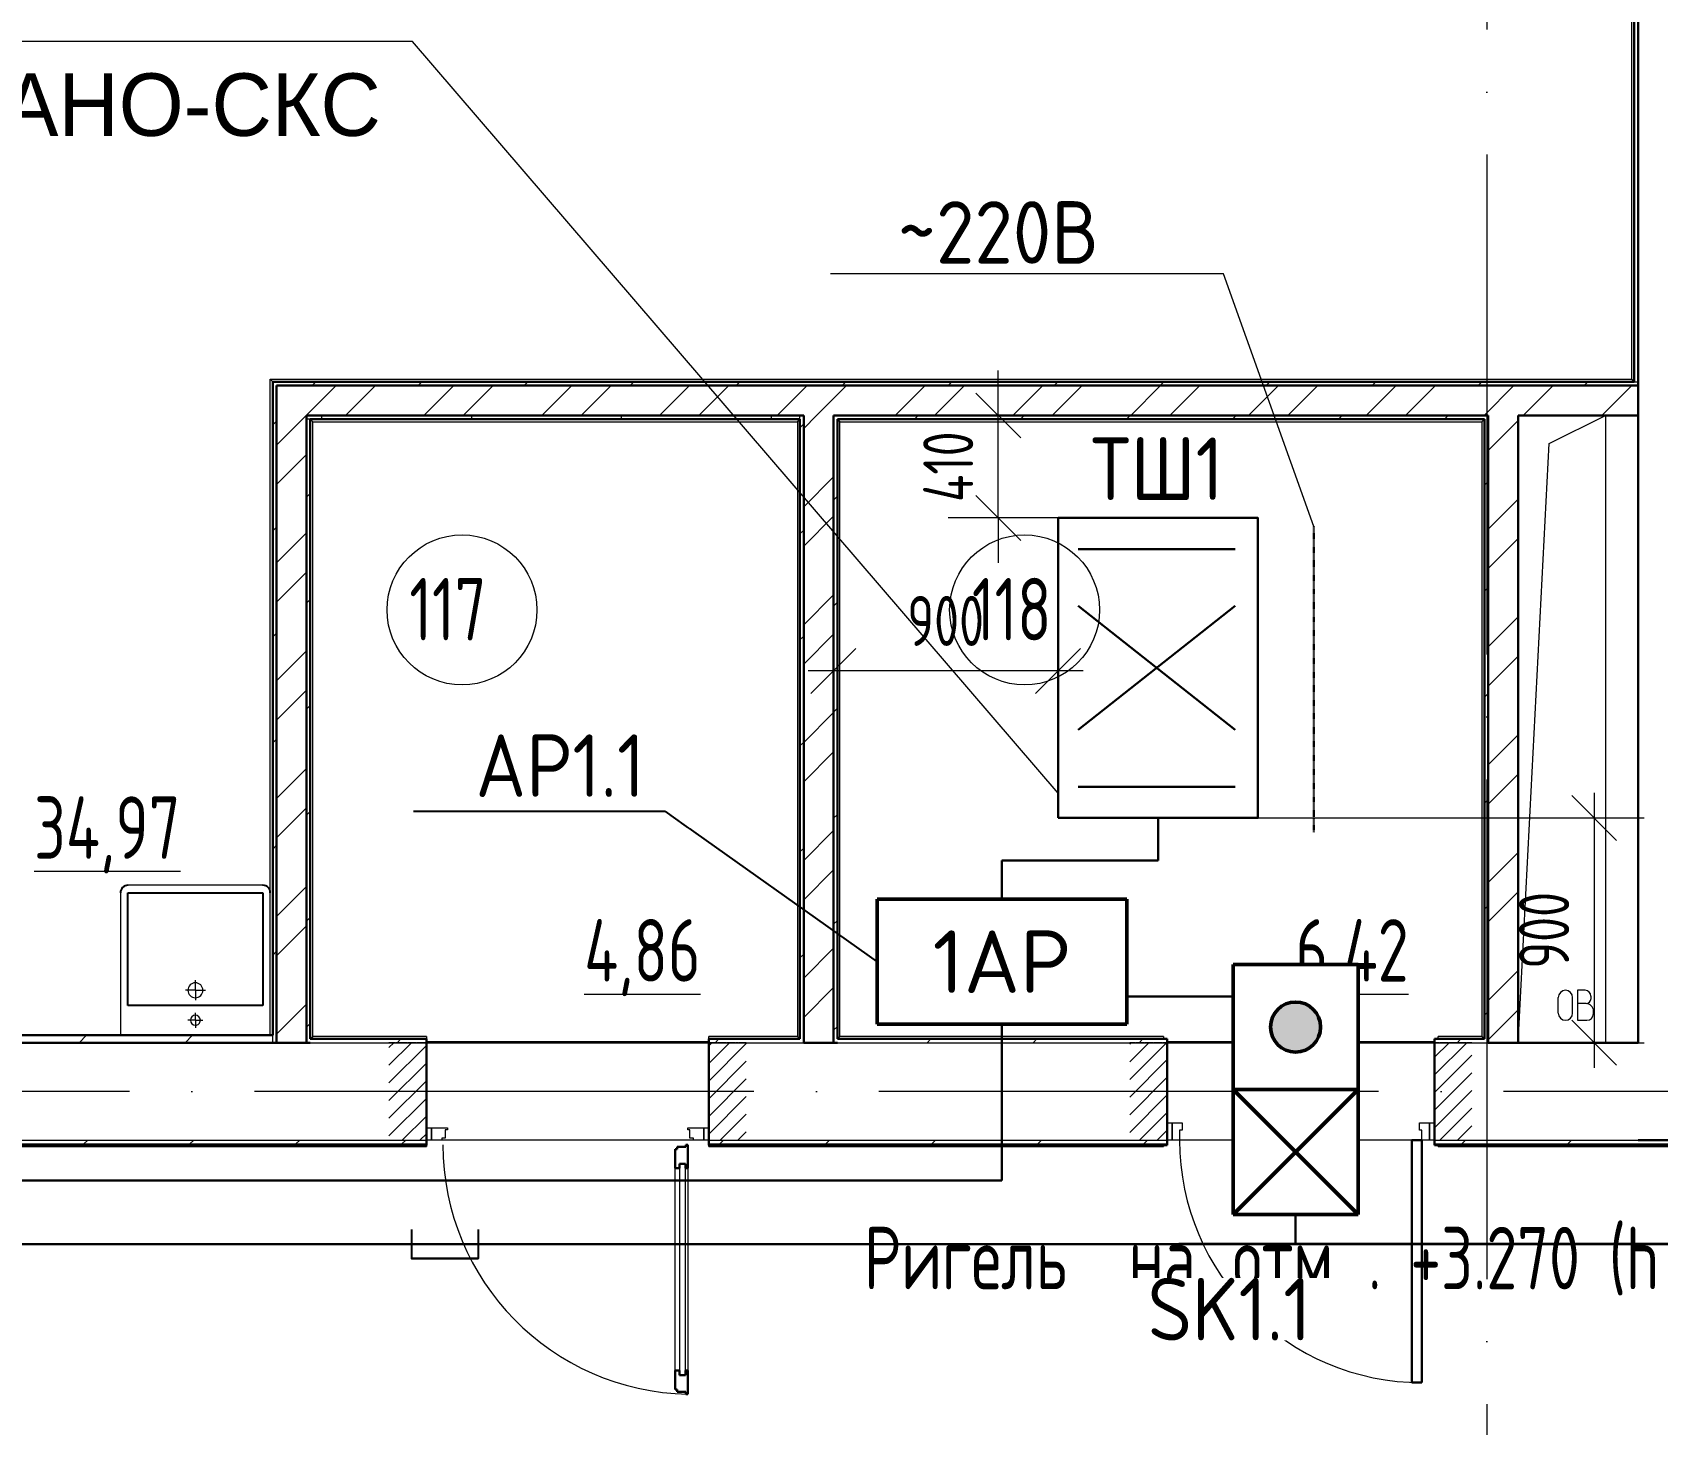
# Model space of a CAD drawing. Header units: millimetres. Extents: x -325553 to 627452, y -28539 to 738858.
# Drawn here: x -27737 to -21232, y 425042 to 430612 of the extents above; entities that cross this region are included whole.
import ezdxf
from ezdxf.enums import TextEntityAlignment as Align

# ---------------------------------------------------------------- set-up
doc = ezdxf.new("R2010")
doc.units = ezdxf.units.MM
doc.set_wipeout_variables(frame=1)
for name, pattern in [('ADSK_Линия сетки', [25, 20, -2.5, 0, -2.5]), ('ADSK_Штриховая_ш2 п1_5', [4.5, 3, -1.5]), ('штрихпунктирная', [1, 0.5, -0.25, 0, -0.25])]:
    doc.linetypes.add(name, pattern=pattern)
for name, color, linetype in [('0_ANNOT_Dimensions', 7, 'Continuous'), ('PDF _Текст', 7, 'Continuous'), ('Узлы', 7, 'Continuous')]:
    doc.layers.add(name, color=color, linetype=linetype)
doc.layers.add('PDF _СОТ', color=7, linetype='Continuous', true_color=0xb82d00)
for name, color, linetype, lineweight in [('RC-Линии_связи-Адресные', 5, 'Continuous', 30), ('Аннотация', 7, 'Continuous', 18), ('АО ДУ', 1, 'Continuous', 50), ('АО ПС', 1, 'Continuous', 50), ('АО СКУД', 1, 'Continuous', 50), ('Двери', 252, 'Continuous', 9), ('лс', 5, 'Continuous', 30), ('Марки помещений', 252, 'Continuous', 20), ('Маркировка Не АУ', 7, 'Continuous', 25), ('НО СКУД', 7, 'Continuous', 50), ('Ограждение', 252, 'Continuous', 9), ('Оси', 252, 'Continuous', 9), ('Перекрытие', 252, 'Continuous', 18), ('СКУД', 1, 'Continuous', 30), ('Стены внутренние', 7, 'Continuous', 18), ('Стены наружные', 7, 'Continuous', 18), ('Стены штриховка', 7, 'Continuous', 9)]:
    doc.layers.add(name, color=color, linetype=linetype, lineweight=lineweight)
doc.layers.add('Двери открывание', color=7, linetype='Continuous', lineweight=9, true_color=0xc0c0c0)
doc.styles.add('dim', font='romans.shx', dxfattribs={"width": 0.7})
doc.styles.add('GOST Common_3', font='', dxfattribs={"height": 3.5})
doc.styles.add('ISOCPEUR', font='isocpeur.ttf', dxfattribs={"width": 0.9, "height": 350})
doc.styles.add('Mipgost_5', font='', dxfattribs={"height": 250})
doc.styles.get('GOST Common_3').set_extended_font_data('GOST 2.304 type A')
doc.styles.get('Mipgost_5').set_extended_font_data('Mipgost')
doc.dimstyles.new('СПДС', dxfattribs={"dimscale": 100, "dimtxt": 2, "dimasz": 1.8, "dimexe": 2, "dimexo": 0, "dimgap": 1, "dimtad": 1, "dimdec": 0, "dimrnd": 1, "dimtxsty": 'dim', "dimblk": 'OBLIQUE', "dimcen": 2.5, "dimdle": 1, "dimclrt": 7, "dimaunit": 1, "dimadec": 0, "dimazin": 0, "dimtfac": 1, "dimtdec": 0, "dimtix": 1, "dimtmove": 2, "dimatfit": 3, "dimldrblk": 'OPEN', "dimfxl": 1, "dimlwd": 13, "dimlwe": 13, "dimarcsym": 0})
pattern_1 = [(0, (-32119.8, 96), (0, 600), []), (90, (-32119.8, 96), (-600, 4e-14), [])]

# ---------------------------------------------------------------- blocks, each defined once
blk = doc.blocks.new('_Oblique')
at = {"color": 0, "linetype": 'ByBlock', "lineweight": -2}
blk.add_line((-0.5, -0.5), (0.5, 0.5), dxfattribs=at)
blk = doc.blocks.new('*D1012')
at = {"layer": '0_ANNOT_Dimensions', "color": 0, "lineweight": 13, "transparency": 16777216}
for p, q in [((-24532.1, 428057.4), (-24532.1, 428257.4)), ((-23631.6, 428057.4), (-23631.6, 428257.4)), ((-23531.6, 428057.4), (-24632.1, 428057.4))]:
    blk.add_line(p, q, dxfattribs=at)
at = {"layer": 'Defpoints', "color": 0, "transparency": 16777216}
for p in [(-24532.1, 428057.4), (-24532.1, 428057.4), (-23631.6, 428057.4)]:
    blk.add_point(p, dxfattribs=at)
at = {"layer": '0_ANNOT_Dimensions', "color": 0, "lineweight": 13, "transparency": 16777216, "xscale": 180, "yscale": 180, "zscale": 180, "rotation": 180}
blk.add_blockref('_Oblique', (-24532.1, 428057.4), dxfattribs=at)
at = {"layer": '0_ANNOT_Dimensions', "color": 0, "lineweight": 13, "transparency": 16777216, "xscale": 180, "yscale": 180, "zscale": 180}
blk.add_blockref('_Oblique', (-23631.6, 428057.4), dxfattribs=at)
at = {"layer": '0_ANNOT_Dimensions', "color": 7, "transparency": 16777216, "insert": (-24081.9, 428257.4), "char_height": 200, "attachment_point": 5, "style": 'dim'}
blk.add_mtext('900', dxfattribs=at)
blk = doc.blocks.new('_Open')
at = {"color": 0, "linetype": 'ByBlock', "lineweight": -2}
for p, q in [((-1, 0.167), (0, 0)), ((-1, -0.167), (0, 0)), ((0, 0), (-1, 0))]:
    blk.add_line(p, q, dxfattribs=at)
blk = doc.blocks.new('*D1013')
at = {"layer": '0_ANNOT_Dimensions', "color": 0, "lineweight": 13, "transparency": 16777216}
for p, q in [((-21486, 427569.5), (-21486, 426469.5)), ((-22831.6, 427469.5), (-21286, 427469.5)), ((-22112.3, 426569.5), (-21286, 426569.5))]:
    blk.add_line(p, q, dxfattribs=at)
at = {"layer": 'Defpoints', "color": 0, "transparency": 16777216}
for p in [(-22831.6, 427469.5), (-22112.3, 426569.5), (-21486, 426569.5)]:
    blk.add_point(p, dxfattribs=at)
at = {"layer": '0_ANNOT_Dimensions', "color": 0, "lineweight": 13, "transparency": 16777216, "xscale": 180, "yscale": 180, "zscale": 180}
for p, rotation in [((-21486, 427469.5), 90), ((-21486, 426569.5), 270)]:
    blk.add_blockref('_Oblique', p, dxfattribs=dict(at, rotation=rotation))
at = {"layer": '0_ANNOT_Dimensions', "color": 7, "transparency": 16777216, "insert": (-21686, 427019.5), "char_height": 200, "attachment_point": 5, "rotation": 90, "style": 'dim'}
blk.add_mtext('900', dxfattribs=at)
blk = doc.blocks.new('*D1014')
at = {"layer": '0_ANNOT_Dimensions', "color": 0, "lineweight": 13, "transparency": 16777216}
for p, q in [((-23871.6, 429079.5), (-23871.6, 429259.5)), ((-23396, 429079.5), (-24071.6, 429079.5)), ((-23871.6, 428669.5), (-23871.6, 429079.5)), ((-23631.6, 428669.5), (-24071.6, 428669.5)), ((-23871.6, 428669.5), (-23871.6, 428489.5))]:
    blk.add_line(p, q, dxfattribs=at)
at = {"layer": 'Defpoints', "color": 0, "transparency": 16777216}
for p in [(-23871.6, 429079.5), (-23396, 429079.5), (-23631.6, 428669.5)]:
    blk.add_point(p, dxfattribs=at)
at = {"layer": '0_ANNOT_Dimensions', "color": 0, "lineweight": 13, "transparency": 16777216, "xscale": 180, "yscale": 180, "zscale": 180}
for p, rotation in [((-23871.6, 429079.5), 270), ((-23871.6, 428669.5), 90)]:
    blk.add_blockref('_Oblique', p, dxfattribs=dict(at, rotation=rotation))
at = {"layer": '0_ANNOT_Dimensions', "color": 7, "transparency": 16777216, "insert": (-24071.6, 428874.5), "char_height": 200, "attachment_point": 5, "rotation": 90, "style": 'dim'}
blk.add_mtext('410', dxfattribs=at)
blk = doc.blocks.new('2 идентификатора - считыватель + кнопка')
at = {"color": 4}
blk.add_wipeout([(-500, 250), (500, 250), (500, -250), (-500, -250)], dxfattribs=at).dxf.layer = 'НО СКУД'
at = {"layer": 'НО СКУД'}
h = blk.add_hatch(color=4, dxfattribs=at)
h.dxf.hatch_style = 1
h.paths.add_polyline_path([(-350, 0, 1), (-150, 0, 1)])
at = {"layer": 'НО СКУД', "color": 4, "ltscale": 30}
blk.add_line((-500, -250), (-500, 250), dxfattribs=at)
at = {"layer": 'НО СКУД', "color": 4}
for p, q in [((-500, -250), (-500, 250)), ((-500, 250), (500, 250)), ((0, -250), (0, 250)), ((0, -250), (500, 250)), ((0, 250), (500, -250)), ((500, 250), (500, -250)), ((500, -250), (-500, -250))]:
    blk.add_line(p, q, dxfattribs=at)
at = {"layer": 'НО СКУД', "color": 4, "ltscale": 30}
blk.add_circle((-250, 0), 100, dxfattribs=at)
blk = doc.blocks.new('1 этаж')
at = {"layer": 'Двери', "lineweight": 18, "true_color": 0x636466}
h = blk.add_hatch(dxfattribs=at)
h.set_pattern_fill('FP_2', color=251, angle=180, style=0, pattern_type=2)
h.set_pattern_definition([(225, (-26210.93, -11543.73), (35.3553, -35.3553), [])])
h.paths.add_polyline_path([(-25620.9, -11738.7), (-25620.9, -11348.7), (-25770.9, -11348.7), (-25770.9, -11738.7)])
h.paths.add_polyline_path([(-27050.9, -11738.7), (-26900.9, -11738.7), (-26900.9, -11348.7), (-27050.9, -11348.7)])
h = blk.add_hatch(dxfattribs=at)
h.set_pattern_fill('FP_2', color=251, angle=180, style=0, pattern_type=2)
h.set_pattern_definition([(225, (-23400.93, -11543.73), (35.3553, -35.3553), [])])
h.paths.add_polyline_path([(-22715.9, -11738.7), (-22715.9, -11348.7), (-22865.9, -11348.7), (-22865.9, -11738.7)])
h.paths.add_polyline_path([(-24085.9, -11738.7), (-23935.9, -11738.7), (-23935.9, -11348.7), (-24085.9, -11348.7)])
at = {"layer": 'Ограждение', "true_color": 0x636466}
h = blk.add_hatch(dxfattribs=at)
h.set_pattern_fill('FP_25', color=251, style=0, pattern_type=2)
h.set_pattern_definition(pattern_1)
h.paths.add_polyline_path([(-26900.9, -11763.7), (-26900.9, -11758.7), (-30675.8, -11758.7), (-30680.8, -11763.7), (-28019.6, -11763.7)])
h = blk.add_hatch(dxfattribs=at)
h.set_pattern_fill('FP_25', color=251, style=0, pattern_type=2)
h.set_pattern_definition(pattern_1)
h.paths.add_polyline_path([(-23950.9, -11763.7), (-23950.9, -11758.7), (-25770.9, -11758.7), (-25770.9, -11763.7), (-25149.4, -11763.7)])
h = blk.add_hatch(dxfattribs=at)
h.set_pattern_fill('FP_26', color=251, style=0, pattern_type=2)
h.set_pattern_definition(pattern_1)
h.paths.add_polyline_path([(-20844.2, -11763.7), (-20680.8, -11763.7), (-20685.8, -11758.7), (-22850.9, -11758.7), (-22850.9, -11763.7), (-21561.7, -11763.7)])
at = {"color": 251, "lineweight": 18, "true_color": 0x636466}
for p, q in [((-22407, -8950.2), (-22180.8, -8838.7)), ((-22180.8, -8838.7), (-22180.8, -11348.7)), ((-22530.8, -11348.7), (-22407, -8950.2)), ((-22370.1, -11230.2), (-22370.1, -11167.6)), ((-22312.7, -11230.2), (-22312.7, -11167.6)), ((-22262.6, -11138.9), (-22292.6, -11138.9)), ((-22292.6, -11138.9), (-22292.6, -11258.9)), ((-22239.2, -11172.2), (-22239.2, -11162.2)), ((-22259.2, -11192.2), (-22292.6, -11192.2)), ((-22229.2, -11232.2), (-22229.2, -11222.2)), ((-22292.6, -11258.9), (-22255.9, -11258.9))]:
    blk.add_line(p, q, dxfattribs=at)
for centre, radius, start, end in [((-22341.4, -11167.6), 28.7, 0, 180), ((-22262.6, -11162.2), 23.3, 0, 90), ((-22259.2, -11172.2), 20, 270, 0), ((-22341.4, -11230.2), 28.7, 180, 0), ((-22259.2, -11222.2), 30, 0, 90), ((-22255.9, -11232.2), 26.7, 270, 0)]:
    blk.add_arc(centre, radius, start, end, dxfattribs=at)
at = {"layer": 'Двери', "color": 251, "linetype": 'ADSK_Штриховая_ш2 п1_5', "true_color": 0x636466}
for p, q in [((-26900.9, -11348.7), (-27050.9, -11348.7)), ((-26900.9, -11738.7), (-26900.9, -11348.7)), ((-25620.9, -11348.7), (-25770.9, -11348.7)), ((-25770.9, -11348.7), (-25770.9, -11738.7)), ((-23935.9, -11348.7), (-24085.9, -11348.7)), ((-23935.9, -11738.7), (-23935.9, -11348.7)), ((-22715.9, -11348.7), (-22865.9, -11348.7)), ((-22865.9, -11348.7), (-22865.9, -11738.7)), ((-27050.9, -11738.7), (-26900.9, -11738.7)), ((-25770.9, -11738.7), (-25620.9, -11738.7)), ((-24085.9, -11738.7), (-23935.9, -11738.7)), ((-22865.9, -11738.7), (-22715.9, -11738.7))]:
    blk.add_line(p, q, dxfattribs=at)
at = {"layer": 'Двери', "color": 251, "true_color": 0x636466}
for p, q in [((-26900.9, -11688.7), (-26880.9, -11688.7)), ((-26900.9, -11738.7), (-26900.9, -11688.7)), ((-26880.9, -11688.7), (-26880.9, -11738.7)), ((-26880.9, -11688.7), (-26816.9, -11688.7)), ((-26880.9, -11738.7), (-26880.9, -11688.7)), ((-26825.9, -11696.7), (-26825.9, -11730.7)), ((-26816.9, -11696.7), (-26825.9, -11696.7)), ((-26816.9, -11688.7), (-26816.9, -11696.7)), ((-25854.9, -11688.7), (-25790.9, -11688.7)), ((-25854.9, -11696.7), (-25854.9, -11688.7)), ((-25845.9, -11696.7), (-25854.9, -11696.7)), ((-25845.9, -11730.7), (-25845.9, -11696.7)), ((-25790.9, -11688.7), (-25770.9, -11688.7)), ((-25790.9, -11738.7), (-25790.9, -11688.7)), ((-25790.9, -11688.7), (-25790.9, -11738.7)), ((-25770.9, -11688.7), (-25770.9, -11738.7)), ((-23935.9, -11668.7), (-23915.9, -11668.7)), ((-23935.9, -11738.7), (-23935.9, -11668.7)), ((-23915.9, -11738.7), (-23915.9, -11668.7)), ((-23915.9, -11668.7), (-23875.9, -11668.7)), ((-23915.9, -11668.7), (-23915.9, -11738.7)), ((-23885.9, -11698.7), (-23885.9, -11738.7)), ((-23875.9, -11698.7), (-23885.9, -11698.7)), ((-23875.9, -11668.7), (-23875.9, -11698.7)), ((-22925.9, -11668.7), (-22885.9, -11668.7)), ((-22925.9, -11698.7), (-22925.9, -11668.7)), ((-22915.9, -11698.7), (-22925.9, -11698.7)), ((-22915.9, -11738.7), (-22915.9, -11698.7)), ((-22885.9, -11668.7), (-22885.9, -11738.7)), ((-22885.9, -11738.7), (-22885.9, -11668.7)), ((-22885.9, -11668.7), (-22865.9, -11668.7)), ((-22865.9, -11668.7), (-22865.9, -11738.7)), ((-26880.9, -11738.7), (-26900.9, -11738.7)), ((-26839.9, -11738.7), (-26880.9, -11738.7)), ((-26839.9, -11730.7), (-26839.9, -11738.7)), ((-26825.9, -11730.7), (-26839.9, -11730.7)), ((-25831.9, -11730.7), (-25845.9, -11730.7)), ((-25831.9, -11738.7), (-25831.9, -11730.7)), ((-25790.9, -11738.7), (-25831.9, -11738.7)), ((-25770.9, -11738.7), (-25790.9, -11738.7)), ((-23915.9, -11738.7), (-23935.9, -11738.7)), ((-23885.9, -11738.7), (-23915.9, -11738.7)), ((-22885.9, -11738.7), (-22915.9, -11738.7)), ((-22865.9, -11738.7), (-22885.9, -11738.7)), ((-25887.9, -11832.7), (-25887.9, -12678.7)), ((-25863.9, -11832.7), (-25887.9, -11832.7)), ((-25863.9, -12678.7), (-25863.9, -11832.7)), ((-25904.9, -12660.7), (-25904.9, -11850.7)), ((-25854.9, -11850.7), (-25854.9, -12660.7)), ((-25887.9, -12678.7), (-25863.9, -12678.7))]:
    blk.add_line(p, q, dxfattribs=at)
at = {"layer": 'Двери', "color": 251, "lineweight": 30, "true_color": 0x636466}
for p, q in [((-25896.9, -11774.7), (-25896.9, -11765.7)), ((-25896.9, -11765.7), (-25862.9, -11765.7)), ((-25862.9, -11756.7), (-25854.9, -11756.7)), ((-25862.9, -11765.7), (-25862.9, -11756.7)), ((-25854.9, -11756.7), (-25854.9, -11850.7)), ((-22955.9, -12708.7), (-22955.9, -11738.7)), ((-22955.9, -11738.7), (-22915.9, -11738.7)), ((-22915.9, -11738.7), (-22915.9, -12708.7)), ((-25904.9, -11774.7), (-25896.9, -11774.7)), ((-25904.9, -11850.7), (-25904.9, -11774.7)), ((-25887.9, -11850.7), (-25887.9, -11832.7)), ((-25887.9, -11832.7), (-25863.9, -11832.7)), ((-25863.9, -11832.7), (-25863.9, -11850.7)), ((-25904.9, -11850.7), (-25887.9, -11850.7)), ((-25863.9, -11850.7), (-25854.9, -11850.7)), ((-25904.9, -12736.7), (-25904.9, -12660.7)), ((-25904.9, -12660.7), (-25887.9, -12660.7)), ((-25887.9, -12660.7), (-25887.9, -12678.7)), ((-25887.9, -12678.7), (-25863.9, -12678.7)), ((-25863.9, -12660.7), (-25854.9, -12660.7)), ((-25863.9, -12678.7), (-25863.9, -12660.7)), ((-25854.9, -12660.7), (-25854.9, -12754.7)), ((-25896.9, -12736.7), (-25904.9, -12736.7)), ((-25896.9, -12745.7), (-25896.9, -12736.7)), ((-25862.9, -12745.7), (-25896.9, -12745.7)), ((-25862.9, -12754.7), (-25862.9, -12745.7)), ((-22915.9, -12708.7), (-22955.9, -12708.7)), ((-25854.9, -12754.7), (-25862.9, -12754.7))]:
    blk.add_line(p, q, dxfattribs=at)
at = {"layer": 'Двери', "color": 251, "true_color": 0x636466}
blk.add_arc((-22915.9, -11738.7), 970, 180, 270, dxfattribs=at)
at = {"layer": 'Двери открывание', "color": 251, "true_color": 0x636466}
blk.add_arc((-25836.9, -11756.7), 998, 180, 268.96655, dxfattribs=at)
at = {"layer": 'Марки помещений', "color": 251, "true_color": 0x636466}
for centre in [(-26758.4, -9616.7), (-24506.5, -9616.7)]:
    blk.add_circle(centre, 300, dxfattribs=at)
at = {"layer": 'Ограждение', "color": 251, "true_color": 0x636466}
for p, q in [((-22075.8, -8693.7), (-22075.8, -5543.7)), ((-27525.8, -8693.7), (-22075.8, -8693.7)), ((-27525.8, -8693.7), (-27515.8, -8703.7)), ((-27525.8, -10748.7), (-27525.8, -8693.7)), ((-22065.8, -8703.7), (-22075.8, -8693.7)), ((-27365.8, -8853.7), (-27355.8, -8863.7)), ((-27355.8, -8863.7), (-25415.8, -8863.7)), ((-27355.8, -11323.7), (-27355.8, -8863.7)), ((-25415.8, -8863.7), (-25405.8, -8853.7)), ((-25415.8, -8863.7), (-25415.8, -11323.7)), ((-25255.8, -8853.7), (-25245.8, -8863.7)), ((-25245.8, -8863.7), (-22675.8, -8863.7)), ((-25245.8, -11323.7), (-25245.8, -8863.7)), ((-22675.8, -8863.7), (-22665.8, -8853.7)), ((-22675.8, -8863.7), (-22675.8, -11323.7)), ((-27365.8, -11333.7), (-27355.8, -11323.7)), ((-26900.9, -11323.7), (-27355.8, -11323.7)), ((-26900.9, -11323.7), (-26900.9, -11333.7)), ((-25770.9, -11333.7), (-25770.9, -11323.7)), ((-25415.8, -11323.7), (-25770.9, -11323.7)), ((-25405.8, -11333.7), (-25415.8, -11323.7)), ((-25255.8, -11333.7), (-25245.8, -11323.7)), ((-23950.9, -11323.7), (-25245.8, -11323.7)), ((-23950.9, -11323.7), (-23950.9, -11333.7)), ((-22850.9, -11333.7), (-22850.9, -11323.7)), ((-22675.8, -11323.7), (-22850.9, -11323.7)), ((-22665.8, -11333.7), (-22675.8, -11323.7)), ((-30680.8, -11763.7), (-26900.9, -11763.7)), ((-26900.9, -11758.7), (-26900.9, -11763.7)), ((-25770.9, -11763.7), (-25770.9, -11758.7)), ((-25770.9, -11763.7), (-23950.9, -11763.7)), ((-23950.9, -11758.7), (-23950.9, -11763.7)), ((-22850.9, -11763.7), (-22850.9, -11758.7)), ((-22850.9, -11763.7), (-20680.8, -11763.7))]:
    blk.add_line(p, q, dxfattribs=at)
at = {"layer": 'Оси', "color": 251, "linetype": 'ADSK_Линия сетки', "ltscale": 100, "true_color": 0x636466}
for p, q in [((-22655.8, 32206.9), (-22655.8, -32499.9)), ((4411.5, -11543.7), (-72528.1, -11543.7))]:
    blk.add_line(p, q, dxfattribs=at)
at = {"layer": 'Перекрытие', "color": 251, "ltscale": 100, "true_color": 0x636466}
for p, q in [((-26900.9, -11343.7), (-25770.9, -11343.7)), ((-23935.9, -11343.7), (-22865.9, -11343.7))]:
    blk.add_line(p, q, dxfattribs=at)
at = {"layer": 'Стены внутренние', "color": 251, "lineweight": 30, "true_color": 0x636466}
for p, q in [((-22050.8, -8838.7), (-22050.8, -11348.7)), ((-26900.9, -11738.7), (-26900.9, -11348.7)), ((-25770.9, -11348.7), (-25770.9, -11738.7)), ((-25255.8, -11348.7), (-25390.8, -11348.7)), ((-23935.9, -11738.7), (-23935.9, -11348.7)), ((-22865.9, -11348.7), (-22865.9, -11738.7)), ((-22050.8, -11348.7), (-22530.8, -11348.7))]:
    blk.add_line(p, q, dxfattribs=at)
at = {"layer": 'Стены внутренние', "color": 251, "true_color": 0x636466}
for p, q in [((-27365.8, -11348.7), (-25770.9, -11348.7)), ((-25255.8, -11348.7), (-22865.9, -11348.7)), ((-30655.8, -11738.7), (-26900.9, -11738.7)), ((-25831.9, -11738.7), (-26839.9, -11738.7)), ((-25770.9, -11738.7), (-23935.9, -11738.7)), ((-22915.9, -11738.7), (-23885.9, -11738.7)), ((-22865.9, -11738.7), (-22050.8, -11738.7))]:
    blk.add_line(p, q, dxfattribs=at)
at = {"layer": 'Стены наружные', "color": 251, "lineweight": 30, "true_color": 0x636466}
for p, q in [((-22050.8, -8838.7), (-22050.8, -5443.7)), ((-22065.8, -5523.7), (-22065.8, -8703.7)), ((-22065.8, -8703.7), (-27515.8, -8703.7)), ((-27515.8, -8703.7), (-27515.8, -11318.7)), ((-22050.8, -8718.7), (-27500.8, -8718.7)), ((-27500.8, -8718.7), (-27500.8, -11348.7)), ((-27380.8, -8838.7), (-25390.8, -8838.7)), ((-27380.8, -11348.7), (-27380.8, -8838.7)), ((-25390.8, -8838.7), (-25390.8, -11348.7)), ((-25270.8, -8838.7), (-22650.8, -8838.7)), ((-25270.8, -11348.7), (-25270.8, -8838.7)), ((-22650.8, -8838.7), (-22650.8, -11348.7)), ((-22530.8, -8838.7), (-22050.8, -8838.7)), ((-22530.8, -11348.7), (-22530.8, -8838.7)), ((-27365.8, -8853.7), (-25405.8, -8853.7)), ((-27365.8, -11333.7), (-27365.8, -8853.7)), ((-25405.8, -8853.7), (-25405.8, -11333.7)), ((-25255.8, -8853.7), (-22665.8, -8853.7)), ((-25255.8, -11333.7), (-25255.8, -8853.7)), ((-22665.8, -8853.7), (-22665.8, -11333.7)), ((-30145.8, -11348.7), (-27365.8, -11348.7)), ((-27515.8, -11318.7), (-30010.8, -11318.7)), ((-26900.9, -11333.7), (-27365.8, -11333.7)), ((-26900.9, -11348.7), (-26900.9, -11333.7)), ((-25405.8, -11333.7), (-25770.9, -11333.7)), ((-25770.9, -11333.7), (-25770.9, -11348.7)), ((-23935.9, -11333.7), (-25255.8, -11333.7)), ((-23935.9, -11348.7), (-23935.9, -11333.7)), ((-22665.8, -11333.7), (-22865.9, -11333.7)), ((-22865.9, -11333.7), (-22865.9, -11348.7)), ((-22650.8, -11348.7), (-22530.8, -11348.7)), ((-30675.8, -11758.7), (-26900.9, -11758.7)), ((-26900.9, -11758.7), (-26900.9, -11738.7)), ((-25770.9, -11738.7), (-25770.9, -11758.7)), ((-25770.9, -11758.7), (-23935.9, -11758.7)), ((-23935.9, -11758.7), (-23935.9, -11738.7)), ((-22865.9, -11738.7), (-22865.9, -11758.7)), ((-22865.9, -11758.7), (-20685.8, -11758.7)), ((-21606.8, -11738.7), (-22050.8, -11738.7))]:
    blk.add_line(p, q, dxfattribs=at)
at = {"layer": 'Стены наружные', "color": 251, "linetype": 'Continuous', "lineweight": 9, "true_color": 0x636466}
for p, q in [((-27358.1, -8718.7), (-27343.1, -8703.7)), ((-26933.8, -8718.7), (-26918.8, -8703.7)), ((-26509.6, -8718.7), (-26494.6, -8703.7)), ((-26085.3, -8718.7), (-26070.3, -8703.7)), ((-25661, -8718.7), (-25646, -8703.7)), ((-25236.8, -8718.7), (-25221.8, -8703.7)), ((-24812.5, -8718.7), (-24797.5, -8703.7)), ((-24388.3, -8718.7), (-24373.3, -8703.7)), ((-23964, -8718.7), (-23949, -8703.7)), ((-23539.7, -8718.7), (-23524.7, -8703.7)), ((-23115.5, -8718.7), (-23100.5, -8703.7)), ((-22691.2, -8718.7), (-22676.2, -8703.7)), ((-22266.9, -8718.7), (-22251.9, -8703.7)), ((-27382.1, -8838.7), (-27262.1, -8718.7)), ((-27225, -8838.7), (-27105, -8718.7)), ((-26910.7, -8838.7), (-26790.7, -8718.7)), ((-26753.5, -8838.7), (-26633.5, -8718.7)), ((-26439.2, -8838.7), (-26319.2, -8718.7)), ((-26282, -8838.7), (-26162, -8718.7)), ((-25967.7, -8838.7), (-25847.7, -8718.7)), ((-25810.6, -8838.7), (-25690.6, -8718.7)), ((-25496.3, -8838.7), (-25376.3, -8718.7)), ((-25339.1, -8838.7), (-25219.1, -8718.7)), ((-25024.8, -8838.7), (-24904.8, -8718.7)), ((-24867.6, -8838.7), (-24747.6, -8718.7)), ((-24553.3, -8838.7), (-24433.3, -8718.7)), ((-24396.2, -8838.7), (-24276.2, -8718.7)), ((-24081.9, -8838.7), (-23961.9, -8718.7)), ((-23924.7, -8838.7), (-23804.7, -8718.7)), ((-23610.4, -8838.7), (-23490.4, -8718.7)), ((-23453.3, -8838.7), (-23333.3, -8718.7)), ((-23138.9, -8838.7), (-23018.9, -8718.7)), ((-22981.8, -8838.7), (-22861.8, -8718.7)), ((-22667.5, -8838.7), (-22547.5, -8718.7)), ((-22510.3, -8838.7), (-22390.3, -8718.7)), ((-22196, -8838.7), (-22076, -8718.7)), ((-27500.8, -8957.4), (-27382.1, -8838.7)), ((-27319.8, -8853.7), (-27319.8, -8838.7)), ((-26719.8, -8853.7), (-26719.8, -8838.7)), ((-26119.8, -8853.7), (-26119.8, -8838.7)), ((-25519.8, -8853.7), (-25519.8, -8838.7)), ((-25390.8, -8890.4), (-25339.1, -8838.7)), ((-24947.5, -8853.7), (-24932.5, -8838.7)), ((-24523.3, -8853.7), (-24508.3, -8838.7)), ((-24099, -8853.7), (-24084, -8838.7)), ((-23674.7, -8853.7), (-23659.7, -8838.7)), ((-23250.5, -8853.7), (-23235.5, -8838.7)), ((-22826.2, -8853.7), (-22811.2, -8838.7)), ((-27515.8, -8876.4), (-27500.8, -8861.4)), ((-25405.8, -8887.7), (-25390.8, -8872.7)), ((-22650.8, -8979.2), (-22530.8, -8859.2)), ((-27500.8, -9114.6), (-27380.8, -8994.6)), ((-25390.8, -9204.7), (-25270.8, -9084.7)), ((-22665.8, -9117.6), (-22650.8, -9102.6)), ((-27380.8, -9165.7), (-27365.8, -9150.7)), ((-25270.8, -9177), (-25255.8, -9162)), ((-22650.8, -9293.5), (-22530.8, -9173.5)), ((-27515.8, -9300.7), (-27500.8, -9285.7)), ((-25405.8, -9312), (-25390.8, -9297)), ((-25390.8, -9361.9), (-25270.8, -9241.9)), ((-27500.8, -9428.9), (-27380.8, -9308.9)), ((-22650.8, -9450.7), (-22530.8, -9330.7)), ((-27500.8, -9586), (-27380.8, -9466)), ((-25390.8, -9676.2), (-25270.8, -9556.2)), ((-22665.8, -9541.9), (-22650.8, -9526.9)), ((-27380.8, -9589.9), (-27365.8, -9574.9)), ((-25270.8, -9601.3), (-25255.8, -9586.3)), ((-22650.8, -9765), (-22530.8, -9645)), ((-27515.8, -9724.9), (-27500.8, -9709.9)), ((-25405.8, -9736.3), (-25390.8, -9721.3)), ((-25390.8, -9833.3), (-25270.8, -9713.3)), ((-27500.8, -9900.3), (-27380.8, -9780.3)), ((-22650.8, -9922.1), (-22530.8, -9802.1)), ((-27500.8, -10057.5), (-27380.8, -9937.5)), ((-22665.8, -9966.1), (-22650.8, -9951.1)), ((-27380.8, -10014.2), (-27365.8, -9999.2)), ((-25270.8, -10025.5), (-25255.8, -10010.5)), ((-25390.8, -10147.6), (-25270.8, -10027.6)), ((-27515.8, -10149.2), (-27500.8, -10134.2)), ((-25405.8, -10160.5), (-25390.8, -10145.5)), ((-22650.8, -10236.4), (-22530.8, -10116.4)), ((-25390.8, -10304.8), (-25270.8, -10184.8)), ((-27500.8, -10371.8), (-27380.8, -10251.8)), ((-22650.8, -10393.6), (-22530.8, -10273.6)), ((-22665.8, -10390.4), (-22650.8, -10375.4)), ((-27500.8, -10528.9), (-27380.8, -10408.9)), ((-27380.8, -10438.5), (-27365.8, -10423.5)), ((-25270.8, -10449.8), (-25255.8, -10434.8)), ((-25390.8, -10619.1), (-25270.8, -10499.1)), ((-27515.8, -10573.5), (-27500.8, -10558.5)), ((-25405.8, -10584.8), (-25390.8, -10569.8)), ((-22650.8, -10707.9), (-22530.8, -10587.9)), ((-25390.8, -10776.3), (-25270.8, -10656.3)), ((-27500.8, -10843.3), (-27380.8, -10723.3)), ((-22650.8, -10865.1), (-22530.8, -10745.1)), ((-27380.8, -10862.7), (-27365.8, -10847.7)), ((-25270.8, -10874), (-25255.8, -10859)), ((-22665.8, -10814.7), (-22650.8, -10799.7)), ((-27500.8, -11000.4), (-27380.8, -10880.4)), ((-27515.8, -10997.7), (-27500.8, -10982.7)), ((-25390.8, -11090.6), (-25270.8, -10970.6)), ((-25405.8, -11009), (-25390.8, -10994)), ((-22650.8, -11179.4), (-22530.8, -11059.4)), ((-25390.8, -11247.7), (-25270.8, -11127.7)), ((-27500.8, -11314.7), (-27380.8, -11194.7)), ((-22665.8, -11238.9), (-22650.8, -11223.9)), ((-22650.8, -11336.5), (-22530.8, -11216.5)), ((-27380.8, -11287), (-27365.8, -11272)), ((-25270.8, -11298.3), (-25255.8, -11283.3)), ((-28291, -11348.7), (-28261, -11318.7)), ((-27866.8, -11348.7), (-27836.8, -11318.7)), ((-27018.3, -11348.7), (-27003.3, -11333.7)), ((-25745.5, -11348.7), (-25730.5, -11333.7)), ((-24896.9, -11348.7), (-24881.9, -11333.7)), ((-24472.7, -11348.7), (-24457.7, -11333.7)), ((-24048.4, -11348.7), (-24033.4, -11333.7)), ((-22775.6, -11348.7), (-22760.6, -11333.7)), ((-28418.2, -11758.7), (-28413.2, -11753.7)), ((-28347.5, -11758.7), (-28342.5, -11753.7)), ((-28276.8, -11758.7), (-28271.8, -11753.7)), ((-28271.8, -11753.7), (-28256.8, -11738.7)), ((-28206.1, -11758.7), (-28201.1, -11753.7)), ((-28135.4, -11758.7), (-28130.4, -11753.7)), ((-28064.7, -11758.7), (-28059.7, -11753.7)), ((-27993.9, -11758.7), (-27988.9, -11753.7)), ((-27923.2, -11758.7), (-27918.2, -11753.7)), ((-27852.5, -11758.7), (-27847.5, -11753.7)), ((-27847.5, -11753.7), (-27832.5, -11738.7)), ((-27781.8, -11758.7), (-27776.8, -11753.7)), ((-27711.1, -11758.7), (-27706.1, -11753.7)), ((-27640.4, -11758.7), (-27635.4, -11753.7)), ((-27569.7, -11758.7), (-27564.7, -11753.7)), ((-27499, -11758.7), (-27494, -11753.7)), ((-27428.3, -11758.7), (-27423.3, -11753.7)), ((-27423.3, -11753.7), (-27408.3, -11738.7)), ((-27357.5, -11758.7), (-27352.5, -11753.7)), ((-27286.8, -11758.7), (-27281.8, -11753.7)), ((-27216.1, -11758.7), (-27211.1, -11753.7)), ((-27145.4, -11758.7), (-27140.4, -11753.7)), ((-27074.7, -11758.7), (-27069.7, -11753.7)), ((-27004, -11758.7), (-26999, -11753.7)), ((-26999, -11753.7), (-26984, -11738.7)), ((-26933.3, -11758.7), (-26928.3, -11753.7)), ((-25731.2, -11758.7), (-25726.2, -11753.7)), ((-25726.2, -11753.7), (-25711.2, -11738.7)), ((-25660.5, -11758.7), (-25655.5, -11753.7)), ((-25589.8, -11758.7), (-25584.8, -11753.7)), ((-25519.1, -11758.7), (-25514.1, -11753.7)), ((-25448.4, -11758.7), (-25443.4, -11753.7)), ((-25377.6, -11758.7), (-25372.6, -11753.7)), ((-25306.9, -11758.7), (-25301.9, -11753.7)), ((-25301.9, -11753.7), (-25286.9, -11738.7)), ((-25236.2, -11758.7), (-25231.2, -11753.7)), ((-25165.5, -11758.7), (-25160.5, -11753.7)), ((-25094.8, -11758.7), (-25089.8, -11753.7)), ((-25024.1, -11758.7), (-25019.1, -11753.7)), ((-24953.4, -11758.7), (-24948.4, -11753.7)), ((-24882.7, -11758.7), (-24877.7, -11753.7)), ((-24877.7, -11753.7), (-24862.7, -11738.7)), ((-24812, -11758.7), (-24807, -11753.7)), ((-24741.3, -11758.7), (-24736.3, -11753.7)), ((-24670.5, -11758.7), (-24665.5, -11753.7)), ((-24599.8, -11758.7), (-24594.8, -11753.7)), ((-24529.1, -11758.7), (-24524.1, -11753.7)), ((-24458.4, -11758.7), (-24453.4, -11753.7)), ((-24453.4, -11753.7), (-24438.4, -11738.7)), ((-24387.7, -11758.7), (-24382.7, -11753.7)), ((-24317, -11758.7), (-24312, -11753.7)), ((-24246.3, -11758.7), (-24241.3, -11753.7)), ((-24175.6, -11758.7), (-24170.6, -11753.7)), ((-24104.9, -11758.7), (-24099.9, -11753.7)), ((-24034.1, -11758.7), (-24029.1, -11753.7)), ((-24029.1, -11753.7), (-24014.1, -11738.7)), ((-23963.4, -11758.7), (-23958.4, -11753.7)), ((-22832.1, -11758.7), (-22827.1, -11753.7)), ((-22761.4, -11758.7), (-22756.4, -11753.7)), ((-22756.4, -11753.7), (-22741.4, -11738.7)), ((-22690.6, -11758.7), (-22685.6, -11753.7)), ((-22619.9, -11758.7), (-22614.9, -11753.7)), ((-22549.2, -11758.7), (-22544.2, -11753.7)), ((-22478.5, -11758.7), (-22473.5, -11753.7)), ((-22407.8, -11758.7), (-22402.8, -11753.7)), ((-22337.1, -11758.7), (-22332.1, -11753.7)), ((-22332.1, -11753.7), (-22317.1, -11738.7)), ((-22266.4, -11758.7), (-22261.4, -11753.7)), ((-22195.7, -11758.7), (-22190.7, -11753.7)), ((-22125, -11758.7), (-22120, -11753.7)), ((-22054.2, -11758.7), (-22049.2, -11753.7)), ((-21983.5, -11758.7), (-21978.5, -11753.7))]:
    blk.add_line(p, q, dxfattribs=at)
at = {"layer": 'Стены наружные', "color": 251, "true_color": 0x636466}
for p, q in [((-25770.9, -11348.7), (-25390.8, -11348.7)), ((-22865.9, -11348.7), (-22650.8, -11348.7))]:
    blk.add_line(p, q, dxfattribs=at)
at = {"layer": 'Стены штриховка', "color": 251, "true_color": 0x636466}
for p, q in [((-22065.8, -8703.7), (-22050.8, -8703.7)), ((-25405.8, -8853.7), (-25405.8, -8838.7)), ((-27365.8, -8853.7), (-27380.8, -8853.7)), ((-27515.8, -11348.7), (-27515.8, -11318.7)), ((-30655.8, -11753.7), (-26900.9, -11753.7)), ((-25770.9, -11753.7), (-23935.9, -11753.7)), ((-22865.9, -11753.7), (-20690.8, -11753.7))]:
    blk.add_line(p, q, dxfattribs=at)
at = {"layer": 'Узлы', "color": 251, "lineweight": 9, "true_color": 0x636466}
for p, q in [((-27825.8, -10718.7), (-28095.8, -10718.7)), ((-27555.8, -10718.7), (-27825.8, -10718.7)), ((-28125.8, -10748.7), (-28125.8, -11318.7)), ((-27525.8, -11318.7), (-27525.8, -10748.7)), ((-27825.8, -11138.7), (-27825.8, -11098.7)), ((-27825.8, -11138.7), (-27865.8, -11138.7)), ((-27825.8, -11138.7), (-27825.8, -11178.7)), ((-27825.8, -11138.7), (-27785.8, -11138.7)), ((-27825.8, -11258.7), (-27825.8, -11228.7)), ((-27825.8, -11258.7), (-27855.8, -11258.7)), ((-27825.8, -11258.7), (-27825.8, -11288.7)), ((-27825.8, -11258.7), (-27795.8, -11258.7))]:
    blk.add_line(p, q, dxfattribs=at)
at = {"layer": 'Узлы', "color": 251, "true_color": 0x636466}
for p, q in [((-28095.8, -11199.7), (-28095.8, -10748.7)), ((-28095.8, -10748.7), (-27555.8, -10748.7)), ((-27555.8, -10748.7), (-27555.8, -11199.7)), ((-27555.8, -11199.7), (-28095.8, -11199.7))]:
    blk.add_line(p, q, dxfattribs=at)
for centre, start, end in [((-28095.8, -10748.7), 90, 180), ((-27555.8, -10748.7), 0, 90)]:
    blk.add_arc(centre, 30, start, end, dxfattribs=at)
at = {"layer": 'Узлы', "color": 251, "lineweight": 9, "true_color": 0x636466}
for centre, radius, start, end in [((-27825.8, -11138.7), 30, 90, 180), ((-27825.8, -11138.7), 30, 0, 90), ((-27825.8, -11138.7), 30, 180, 270), ((-27825.8, -11138.7), 30, 270, 0.00772), ((-27825.8, -11258.7), 20, 90, 180), ((-27825.8, -11258.7), 20, 0, 90), ((-27825.8, -11258.7), 20, 180, 270), ((-27825.8, -11258.7), 20, 270, 0.01158)]:
    blk.add_arc(centre, radius, start, end, dxfattribs=at)
at = {"layer": 'Аннотация', "color": 251, "true_color": 0x636466, "style": 'GOST Common_3', "width": 0.9}
for s, p in [('Ригель', (-25149.5, -12335.4)), ('. +3.270 (h', (-23131.4, -12335.4)), ('на', (-24089.9, -12335.4)), ('отм', (-23673.2, -12335.4))]:
    blk.add_text(s, height=250, dxfattribs=at).set_placement(p)
at = {"layer": 'Марки помещений', "color": 251, "true_color": 0x636466, "style": 'GOST Common_3', "width": 0.9}
for s, p in [('117', (-26969.4, -9739)), ('118', (-24717.6, -9739)), ('%%U34,97', (-28471.8, -10612.8)), ('%%U4,86', (-26269.5, -11104.2)), ('%%U6,42', (-23422.4, -11104.2))]:
    blk.add_text(s, height=250, dxfattribs=at).set_placement(p)
blk = doc.blocks.new('1AP-M')
blk.add_wipeout([(-500, 250), (500, 250), (500, -250), (-500, -250)])
at = {"layer": 'АО ДУ'}
blk.add_line((-500, -250), (-500, 250), dxfattribs=at)
at = {"layer": 'АО СКУД'}
for p, q in [((-500, 250), (500, 250)), ((500, 250), (500, -250)), ((500, -250), (-500, -250))]:
    blk.add_line(p, q, dxfattribs=at)
at = {"layer": 'АО СКУД', "color": 7, "ltscale": 100, "style": 'ISOCPEUR'}
blk.add_text('1AP', height=250, dxfattribs=at).set_placement((0.2, 0), align=Align.MIDDLE)

msp = doc.modelspace()

# ---------------------------------------------------------------- linework, layer by layer
at = {"color": 1, "linetype": 'штрихпунктирная', "lineweight": 30, "ltscale": 4}
msp.add_lwpolyline([(-22607.9, 427412.1), (-22607.9, 428634.7)], dxfattribs=at)
at = {"layer": 'PDF _СОТ', "color": 0, "lineweight": 0}
msp.add_lwpolyline([(-23631.6, 427568.2), (-26216, 430576.6), (-29241.3, 430576.6)], dxfattribs=at)
at = {"layer": 'RC-Линии_связи-Адресные'}
for p, q in [((-23856.4, 426643.8), (-23856.4, 426018.1)), ((-23856.4, 426018.1), (-42053.1, 426018.1)), ((-22681, 425882.5), (-22680.9, 425764.9)), ((-28577.2, 425763.8), (-25215.4, 425763.8)), ((-28577.2, 425763.8), (-25215.4, 425763.8)), ((-25215.4, 425763.8), (-17977.1, 425767.1)), ((-7478.7, 425763.8), (-25215.4, 425763.8)), ((-18418.8, 425761.2), (-25215.4, 425763.8))]:
    msp.add_line(p, q, dxfattribs=at)
at = {"layer": 'RC-Линии_связи-Адресные', "color": 0, "lineweight": -2}
for points in [[(-26219.7, 425822.3), (-26219.7, 425706.1), (-25952.6, 425706.1)], [(-25952.6, 425822.3), (-25952.6, 425706.1), (-26219.7, 425706.1)]]:
    msp.add_lwpolyline(points, dxfattribs=at)
at = {"layer": 'лс', "color": 4}
for p, q in [((-23231.6, 427469.5), (-23231.6, 427298.7)), ((-23856.4, 427143.8), (-23856.4, 427298.7)), ((-23856.4, 427298.7), (-23231.6, 427298.7))]:
    msp.add_line(p, q, dxfattribs=at)
at = {"layer": 'лс', "color": 30}
msp.add_line((-23356.4, 426754.7), (-22931, 426754.7), dxfattribs=at)
at = {"layer": 'СКУД', "color": 1, "ltscale": 0.01}
for p, q in [((-23551.4, 428545.1), (-22922.9, 428545.1)), ((-23551.4, 427821.2), (-22922.9, 428317.9)), ((-23551.4, 428317.9), (-22922.9, 427821.2)), ((-23551.4, 427593.9), (-22922.9, 427593.9))]:
    msp.add_line(p, q, dxfattribs=at)
msp.add_lwpolyline([(-23631.6, 427469.5), (-23631.6, 428669.5), (-22831.6, 428669.5), (-22831.6, 427469.5)], close=True, dxfattribs=at)

# ---------------------------------------------------------------- block references
msp.add_blockref('1 этаж', (740.6, 437918.3))

# ---------------------------------------------------------------- texts
at = {"layer": 'PDF _Текст', "insert": (-26343, 430194.9), "char_height": 250, "attachment_point": 9, "style": 'Mipgost_5'}
msp.add_mtext('708/П-24-АНО-СКС', dxfattribs=at)
at = {"layer": 'Маркировка Не АУ', "insert": (-23872.4, 429812.1), "char_height": 250, "width": 4036.505, "attachment_point": 5, "style": 'ISOCPEUR'}
msp.add_mtext('~220В', dxfattribs=at)

# ---------------------------------------------------------------- dimensions: what is measured, and where the dimension line sits
at = {"layer": '0_ANNOT_Dimensions', "color": 0}
for base, p1, p2, text, picture, middle in [((-23871.6, 429079.5), (-23631.6, 428669.5), (-23396, 429079.5), '410', '*D1014', (-24071.6, 428874.5)), ((-21486, 426569.5), (-22831.6, 427469.5), (-22112.3, 426569.5), '900', '*D1013', (-21686, 427019.5))]:
    dim = msp.add_linear_dim(base=base, p1=p1, p2=p2, angle=90, text=text, dimstyle='СПДС', dxfattribs=at)
    dim.commit()
    dim.dimension.update_dxf_attribs({"geometry": picture, "text_midpoint": middle})
dim = msp.add_linear_dim(base=(-24532.1, 428057.4), p1=(-23631.6, 428057.4), p2=(-24532.1, 428057.4), text='900', dimstyle='СПДС', dxfattribs=at)
dim.commit()
dim.dimension.update_dxf_attribs({"geometry": '*D1012', "text_midpoint": (-24081.9, 428257.4)})

# ---------------------------------------------------------------- next in the draw order: block references
at = {"layer": 'НО СКУД', "rotation": 269.999999999613}
msp.add_blockref('2 идентификатора - считыватель + кнопка', (-22681, 426382.5), dxfattribs=at)

# ---------------------------------------------------------------- next in the draw order: texts
at = {"layer": 'Маркировка Не АУ', "char_height": 250, "attachment_point": 5, "style": 'ISOCPEUR', "bg_fill": 3, "box_fill_scale": 1, "bg_fill_color": 256, "bg_fill_transparency": 0}
for s, insert, width in [('ТШ1', (-23235.2, 428866.5), 703.733), ('SK1.1', (-22945.7, 425503.4), 1035.25)]:
    msp.add_mtext(s, dxfattribs=dict(at, insert=insert, width=width))
at = {"layer": 'Маркировка Не АУ', "insert": (-25624.2, 427678.2), "char_height": 250, "width": 1035.25, "attachment_point": 5, "style": 'ISOCPEUR', "bg_fill": 2}
msp.add_mtext('АР1.1', dxfattribs=at)

# ---------------------------------------------------------------- next in the draw order: linework, layer by layer
at = {"layer": 'лс', "color": 0, "lineweight": 9}
msp.add_lwpolyline([(-22607.9, 428634.7), (-22969.4, 429646.2), (-24542.9, 429646.2)], dxfattribs=at)
at = {"layer": 'Маркировка Не АУ'}
for p, q in [((-26212.2, 427495.8), (-25205.9, 427495.8)), ((-25205.9, 427495.8), (-24356.4, 426893.8))]:
    msp.add_line(p, q, dxfattribs=at)

# ---------------------------------------------------------------- next in the draw order: block references
at = {"layer": 'АО ПС'}
msp.add_blockref('1AP-M', (-23856.4, 426893.8), dxfattribs=at)

doc.saveas('drawing.dxf')
